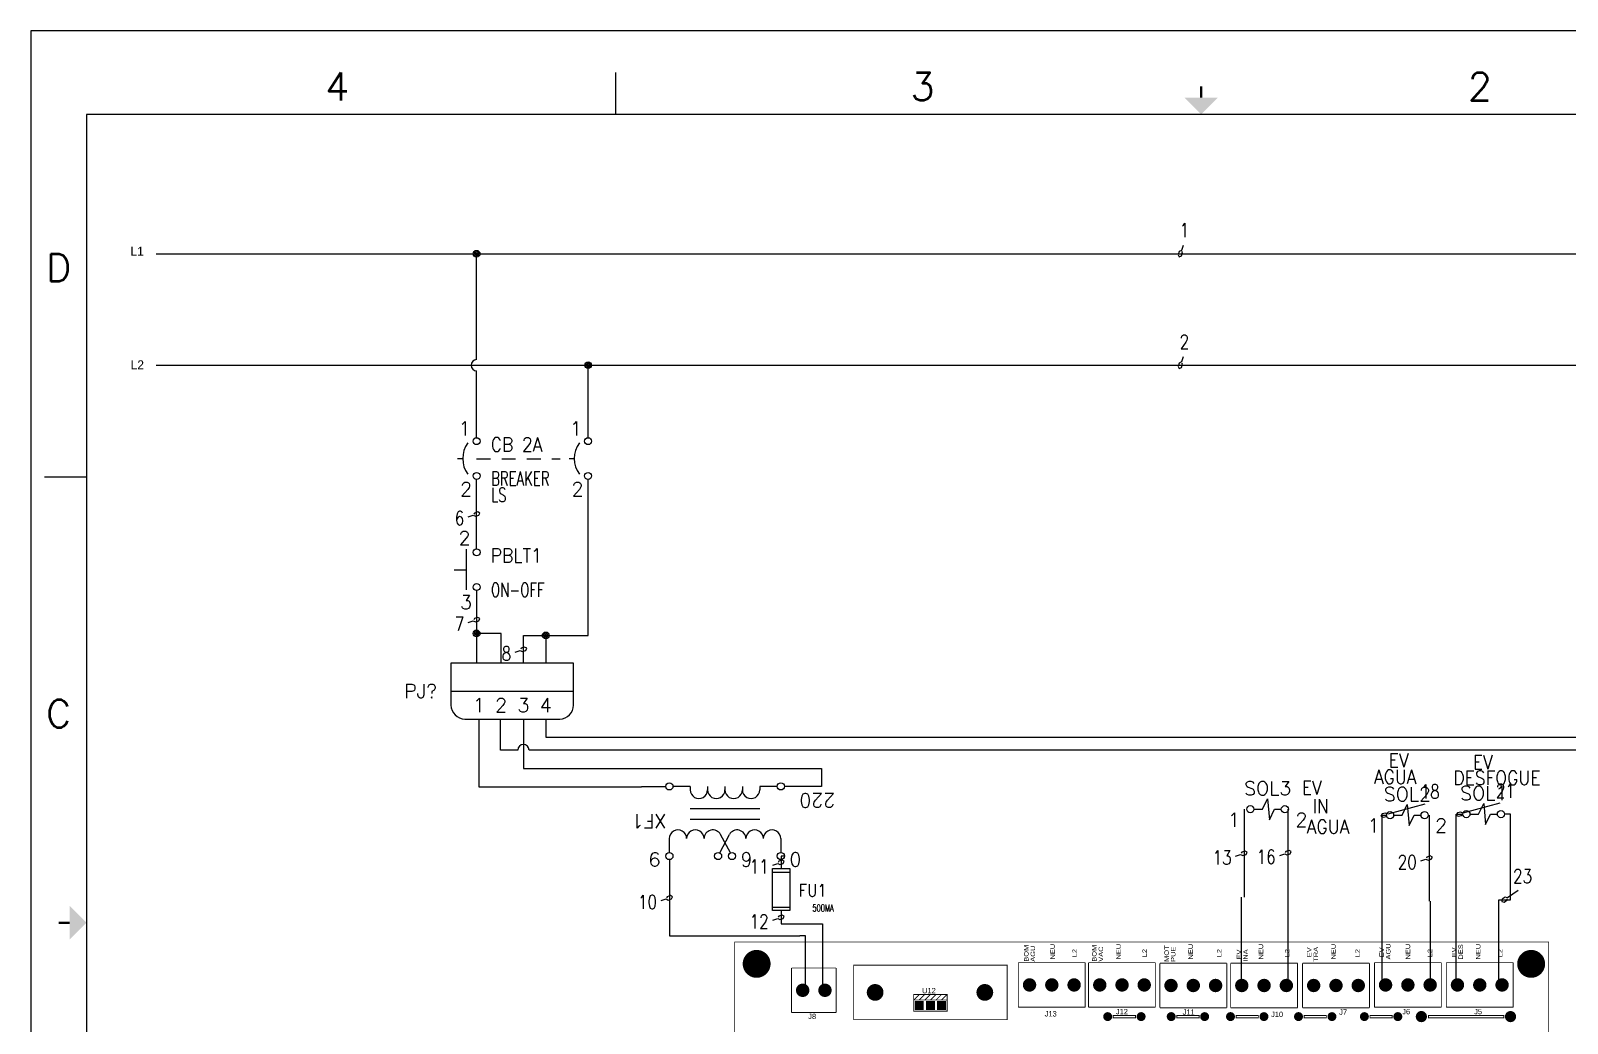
# Model space of a CAD drawing. Header units: inches. Extents: x 0 to 21, y 0 to 16.
# Drawn here: x 0 to 13.78, y 7.1 to 16 of the extents above; entities that cross this region are included whole.
import ezdxf
from ezdxf.enums import TextEntityAlignment as Align

# ---------------------------------------------------------------- set-up
doc = ezdxf.new("R2010")
doc.units = ezdxf.units.IN
doc.header["$MEASUREMENT"] = 0
doc.linetypes.add('HIDDEN2', pattern=[0.1875, 0.125, -0.0625])
for name, color, linetype in [('12632256', 7, 'Continuous'), ('BLK_12AWG', 7, 'Continuous'), ('BLK_18AWG', 7, 'Continuous'), ('DESC', 1, 'Continuous'), ('LINK', 9, 'HIDDEN2'), ('MISC', 250, 'Continuous'), ('SYMS', 7, 'Continuous'), ('TAGS', 250, 'Continuous'), ('TERMS', 250, 'Continuous'), ('Title Block', 7, 'Continuous'), ('Viewport', 7, 'Continuous'), ('WIRENO', 250, 'Continuous')]:
    doc.layers.add(name, color=color, linetype=linetype)
doc.styles.add('Roman', font='romans')
doc.styles.add('WD', font='romans.shx')

# ---------------------------------------------------------------- blocks, each defined once
blk = doc.blocks.new('ANSI_border_C')
at = {"layer": 'Title Block'}
for p, q in [((0, 16), (0, 0)), ((21, 16), (0, 16)), ((5.25, 15.25), (5.25, 15.625)), ((0.5, 15.25), (0.5, 0.75)), ((20.5, 15.25), (0.5, 15.25)), ((0.125, 12), (0.5, 12))]:
    blk.add_line(p, q, dxfattribs=at)
at = {"layer": 'Title Block', "const_width": 0.02}
for points in [[(10.5, 15.5), (10.5, 15.4)], [(0.25, 8), (0.35, 8)]]:
    blk.add_lwpolyline(points, dxfattribs=at)
at = {"layer": 'Title Block'}
for points in [[(10.35, 15.4), (10.65, 15.4), (10.5, 15.25)], [(0.35, 7.85), (0.35, 8.15), (0.5, 8)]]:
    blk.add_solid(points, dxfattribs=at)
at = {"layer": 'Title Block', "style": 'Roman'}
for s, p in [('4', (2.75, 15.5)), ('3', (8, 15.5)), ('2', (13, 15.5)), ('D', (0.25, 13.875)), ('C', (0.25, 9.875))]:
    blk.add_text(s, height=0.25, dxfattribs=at).set_placement(p, align=Align.MIDDLE_CENTER)
blk = doc.blocks.new('EPAD')
at = {"const_width": 0.5}
blk.add_lwpolyline([(-0.25, 0, 1), (0.25, 0, 1)], format="xyb", close=True, dxfattribs=at)
blk = doc.blocks.new('RPAD')
blk.add_trace([(-0.5, -0.5), (-0.5, 0.5), (0.5, -0.5), (0.5, 0.5)])
blk = doc.blocks.new('TarjetaAutoclave')
at = {"const_width": 0.008}
for points in [[(3.004, 5.004), (10.306, 5.004), (10.306, 9.943), (3.004, 9.943), (3.004, 5.004)], [(3.514, 9.31), (3.514, 9.71)], [(3.914, 9.71), (3.514, 9.71)], [(3.914, 9.31), (3.914, 9.71)], [(4.071, 9.247), (5.449, 9.247), (5.449, 9.735), (4.071, 9.735), (4.071, 9.247)], [(5.549, 9.758), (5.549, 9.358)], [(6.149, 9.758), (5.549, 9.758)], [(6.149, 9.758), (6.149, 9.358)], [(6.179, 9.758), (6.179, 9.358)], [(6.778, 9.758), (6.179, 9.758)], [(6.778, 9.758), (6.778, 9.358)], [(6.818, 9.753), (6.818, 9.353)], [(7.418, 9.753), (6.818, 9.753)], [(7.418, 9.753), (7.418, 9.353)], [(7.453, 9.753), (7.453, 9.353)], [(8.053, 9.753), (7.453, 9.753)], [(8.053, 9.753), (8.053, 9.353)], [(8.098, 9.753), (8.098, 9.353)], [(8.698, 9.753), (8.098, 9.753)], [(8.698, 9.753), (8.698, 9.353)], [(8.743, 9.758), (8.743, 9.358)], [(9.343, 9.758), (8.743, 9.758)], [(9.343, 9.758), (9.343, 9.358)], [(9.388, 9.758), (9.388, 9.358)], [(9.988, 9.758), (9.388, 9.758)], [(9.988, 9.758), (9.988, 9.358)], [(4.61, 9.423), (4.61, 9.473), (4.91, 9.473), (4.91, 9.423)], [(4.61, 9.423), (4.66, 9.473)], [(4.61, 9.323), (4.91, 9.323), (4.91, 9.423), (4.61, 9.423), (4.61, 9.323)], [(4.66, 9.423), (4.71, 9.473)], [(4.71, 9.423), (4.76, 9.473)], [(4.76, 9.423), (4.81, 9.473)], [(4.81, 9.423), (4.86, 9.473)], [(4.86, 9.423), (4.91, 9.473)], [(3.914, 9.31), (3.514, 9.31)], [(5.549, 9.358), (6.149, 9.358)], [(6.179, 9.358), (6.778, 9.358)], [(6.4, 9.264), (6.6, 9.264), (6.6, 9.284), (6.4, 9.284), (6.4, 9.264)], [(6.818, 9.353), (7.418, 9.353)], [(6.97, 9.264), (7.17, 9.264), (7.17, 9.284), (6.97, 9.284), (6.97, 9.264)], [(7.453, 9.353), (8.053, 9.353)], [(7.502, 9.264), (7.702, 9.264), (7.702, 9.284), (7.502, 9.284), (7.502, 9.264)], [(8.098, 9.353), (8.698, 9.353)], [(8.112, 9.264), (8.312, 9.264), (8.312, 9.284), (8.112, 9.284), (8.112, 9.264)], [(8.703, 9.264), (8.903, 9.264), (8.903, 9.284), (8.703, 9.284), (8.703, 9.264)], [(8.743, 9.358), (9.343, 9.358)], [(9.229, 9.264), (9.903, 9.264), (9.903, 9.284), (9.229, 9.284), (9.229, 9.264)], [(9.388, 9.358), (9.988, 9.358)]]:
    blk.add_lwpolyline(points, dxfattribs=at)
for centre, radius in [((3.201, 9.747), 0.03), ((10.149, 9.747), 0.03), ((3.614, 9.51), 0.03), ((3.814, 9.51), 0.03), ((4.264, 9.491), 0.03), ((5.248, 9.491), 0.03), ((5.649, 9.558), 0.03), ((5.849, 9.558), 0.03), ((6.049, 9.558), 0.03), ((6.279, 9.558), 0.03), ((6.479, 9.558), 0.03), ((6.678, 9.558), 0.03), ((6.918, 9.553), 0.03), ((7.118, 9.553), 0.03), ((7.318, 9.553), 0.03), ((7.553, 9.553), 0.03), ((7.753, 9.553), 0.03), ((7.953, 9.553), 0.03), ((8.198, 9.553), 0.03), ((8.398, 9.553), 0.03), ((8.598, 9.553), 0.03), ((8.843, 9.558), 0.03), ((9.043, 9.558), 0.03), ((9.243, 9.558), 0.03), ((9.488, 9.558), 0.03), ((9.688, 9.558), 0.03), ((9.888, 9.558), 0.03), ((4.66, 9.373), 0.025), ((4.76, 9.373), 0.025), ((4.86, 9.373), 0.025), ((6.35, 9.274), 0.025), ((6.65, 9.274), 0.025), ((6.92, 9.274), 0.025), ((7.22, 9.274), 0.025), ((7.452, 9.274), 0.025), ((7.752, 9.274), 0.025), ((8.062, 9.274), 0.025), ((8.362, 9.274), 0.025), ((8.653, 9.274), 0.025), ((8.953, 9.274), 0.025), ((9.164, 9.274), 0.025), ((9.964, 9.274), 0.025)]:
    blk.add_circle(centre, radius)
for name, p, xscale, yscale in [('EPAD', (3.201, 9.747), 0.25, 0.25), ('EPAD', (10.149, 9.747), 0.25, 0.25), ('EPAD', (3.614, 9.51), 0.12, 0.12), ('EPAD', (3.814, 9.51), 0.12, 0.12), ('EPAD', (4.264, 9.491), 0.15, 0.15), ('EPAD', (5.248, 9.491), 0.15, 0.15), ('EPAD', (5.649, 9.558), 0.12, 0.12), ('EPAD', (5.849, 9.558), 0.12, 0.12), ('EPAD', (6.049, 9.558), 0.12, 0.12), ('EPAD', (6.279, 9.558), 0.12, 0.12), ('EPAD', (6.479, 9.558), 0.12, 0.12), ('EPAD', (6.678, 9.558), 0.12, 0.12), ('EPAD', (6.918, 9.553), 0.12, 0.12), ('EPAD', (7.118, 9.553), 0.12, 0.12), ('EPAD', (7.318, 9.553), 0.12, 0.12), ('EPAD', (7.553, 9.553), 0.12, 0.12), ('EPAD', (7.753, 9.553), 0.12, 0.12), ('EPAD', (7.953, 9.553), 0.12, 0.12), ('EPAD', (8.198, 9.553), 0.12, 0.12), ('EPAD', (8.398, 9.553), 0.12, 0.12), ('EPAD', (8.598, 9.553), 0.12, 0.12), ('EPAD', (8.843, 9.558), 0.12, 0.12), ('EPAD', (9.043, 9.558), 0.12, 0.12), ('EPAD', (9.243, 9.558), 0.12, 0.12), ('EPAD', (9.488, 9.558), 0.12, 0.12), ('EPAD', (9.688, 9.558), 0.12, 0.12), ('EPAD', (9.888, 9.558), 0.12, 0.12), ('RPAD', (4.66, 9.373), 0.08, 0.08), ('RPAD', (4.76, 9.373), 0.08, 0.08), ('RPAD', (4.86, 9.373), 0.08, 0.08), ('EPAD', (6.35, 9.274), 0.08, 0.08), ('EPAD', (6.65, 9.274), 0.08, 0.08), ('EPAD', (6.92, 9.274), 0.08, 0.08), ('EPAD', (7.22, 9.274), 0.08, 0.08), ('EPAD', (7.452, 9.274), 0.08, 0.08), ('EPAD', (7.752, 9.274), 0.08, 0.08), ('EPAD', (8.062, 9.274), 0.08, 0.08), ('EPAD', (8.362, 9.274), 0.08, 0.08), ('EPAD', (8.653, 9.274), 0.08, 0.08), ('EPAD', (8.953, 9.274), 0.08, 0.08), ('EPAD', (9.164, 9.274), 0.1, 0.1), ('EPAD', (9.964, 9.274), 0.1, 0.1)]:
    blk.add_blockref(name, p, dxfattribs=dict(xscale=xscale, yscale=yscale))
at = {"layer": '12632256', "width": 1.25}
for s, p in [('AGU', (8.887, 9.786)), ('BOM', (5.64, 9.766)), ('AGU', (5.699, 9.766)), ('NEU', (5.876, 9.786)), ('L2', (6.073, 9.806)), ('BOM', (6.25, 9.766)), ('VAC', (6.309, 9.766)), ('NEU', (6.467, 9.786)), ('L2', (6.702, 9.806)), ('MOT', (6.899, 9.765)), ('PUE', (6.958, 9.765)), ('NEU', (7.115, 9.786)), ('L2', (7.371, 9.806)), ('EV', (7.548, 9.786)), ('INA', (7.607, 9.766)), ('NEU', (7.745, 9.786)), ('L2', (7.981, 9.806)), ('EV', (8.178, 9.806)), ('TRA', (8.237, 9.766)), ('NEU', (8.395, 9.786)), ('L2', (8.611, 9.806)), ('EV', (8.828, 9.806)), ('NEU', (9.064, 9.786)), ('L2', (9.261, 9.806)), ('EV', (9.478, 9.806)), ('DES', (9.537, 9.786)), ('NEU', (9.694, 9.786)), ('L2', (9.891, 9.806))]:
    blk.add_text(s, height=0.04, rotation=90, dxfattribs=at).set_placement(p)
at = {"layer": '12632256', "width": 1.041667}
for s, p in [('U12', (4.685, 9.483)), ('J8', (3.664, 9.252)), ('J13', (5.785, 9.275)), ('J12', (6.424, 9.295)), ('J11', (7.023, 9.29)), ('J10', (7.816, 9.27)), ('J7', (8.427, 9.29)), ('J6', (8.993, 9.295)), ('J5', (9.638, 9.295))]:
    blk.add_text(s, height=0.048, dxfattribs=at).set_placement(p)
blk = doc.blocks.new('VCB1')
at = {"linetype": 'HIDDEN2'}
blk.add_line((-0.171, 0), (-0.125, 0), dxfattribs=at)
for centre in [(0, 0.156), (0, -0.156)]:
    blk.add_circle(centre, 0.0312)
blk.add_arc((0.109, 0), 0.234, 143.1301, 216.8699)
at = {"style": 'WD'}
for tag, p, width in [('INST', (0.219, 0.388), 0.7), ('LOC', (0.219, 0.219), 0.7), ('TAG1', (0.127, 0.064), 0.9), ('XREF', (0.129, -0.09), 0.7), ('DESC1', (0.129, -0.242), 0.7), ('DESC2', (0.129, -0.389), 0.7)]:
    blk.add_attdef(tag, p, '', height=0.125, dxfattribs=dict(at, width=width))
at = {"linetype": 'Continuous', "style": 'WD'}
for tag, height, flags, p in [('TERM01', 0.125, 8, (-0.055, 0.207)), ('MFG', 0.01, 9, (-0.142, -0.088)), ('CAT', 0.01, 9, (-0.142, -0.073))]:
    blk.add_attdef(tag, text='', height=height, dxfattribs=dict(at, flags=flags)).set_placement(p, align=Align.RIGHT)
at = {"style": 'WD', "width": 0.7}
blk.add_attdef('RATING1', text='', height=0.125, dxfattribs=at).set_placement((-0.188, 0.062), align=Align.RIGHT)
at = {"color": 7, "style": 'WD', "flags": 1}
for tag, p in [('X2TERM01', (0, 0.188)), ('X8TERM02', (0, -0.188))]:
    blk.add_attdef(tag, p, '', height=0.0125, dxfattribs=at)
at = {"color": 7, "style": 'WD'}
for tag, p in [('X4LINK', (-0.25, 0)), ('X1LINK', (0, 0))]:
    blk.add_attdef(tag, p, '', height=0.01, dxfattribs=at)
at = {"linetype": 'Continuous', "style": 'WD', "flags": 9}
blk.add_attdef('ASSYCODE', text='', height=0.01, dxfattribs=at).set_placement((-0.153, -0.106), align=Align.CENTER)
at = {"style": 'WD', "flags": 9}
for tag, p in [('CONTACT', (-0.129, -0.129)), ('FAMILY', (-0.142, -0.036))]:
    blk.add_attdef(tag, text='', height=0.01, dxfattribs=at).set_placement(p, align=Align.RIGHT)
at = {"linetype": 'Continuous', "style": 'WD', "flags": 8}
blk.add_attdef('TERM02', text='', height=0.125, dxfattribs=at).set_placement((-0.041, -0.213), align=Align.TOP_RIGHT)
blk = doc.blocks.new('WDDOT')
for radius in [0.03, 0.0187, 0.00929]:
    blk.add_circle((0, 0), radius)
blk = doc.blocks.new('VPB11L')
for p, q in [((-0.094, 0.185), (-0.094, -0.18)), ((-0.202, 0), (-0.094, 0))]:
    blk.add_line(p, q)
for centre in [(0, 0.156), (0, -0.156)]:
    blk.add_circle(centre, 0.0312)
at = {"style": 'WD'}
for tag, p, width in [('INST', (0.127, 0.39), 0.7), ('LOC', (0.127, 0.221), 0.7), ('TAG1', (0.127, 0.064), 0.9), ('XREF', (0.129, -0.09), 0.7), ('DESC1', (0.129, -0.242), 0.7), ('DESC2', (0.129, -0.398), 0.7)]:
    blk.add_attdef(tag, p, '', height=0.125, dxfattribs=dict(at, width=width))
at = {"linetype": 'Continuous', "style": 'WD'}
for tag, height, flags, p in [('TERM01', 0.125, 8, (-0.055, 0.222)), ('MFG', 0.01, 9, (-0.142, -0.088)), ('CAT', 0.01, 9, (-0.142, -0.073))]:
    blk.add_attdef(tag, text='', height=height, dxfattribs=dict(at, flags=flags)).set_placement(p, align=Align.RIGHT)
at = {"color": 7, "style": 'WD', "flags": 1}
for tag, p in [('X2TERM01', (0, 0.188)), ('X8TERM02', (0, -0.188))]:
    blk.add_attdef(tag, p, '', height=0.0125, dxfattribs=at)
at = {"color": 7, "style": 'WD'}
for tag, p in [('X4LINK', (-0.266, 0)), ('X1LINK', (0, 0))]:
    blk.add_attdef(tag, p, '', height=0.01, dxfattribs=at)
at = {"style": 'WD'}
for tag, flags, p in [('CONTACT', 1, (-0.142, -0.053)), ('FAMILY', 9, (-0.142, -0.036))]:
    blk.add_attdef(tag, text='', height=0.01, dxfattribs=dict(at, flags=flags)).set_placement(p, align=Align.RIGHT)
at = {"linetype": 'Continuous', "style": 'WD', "flags": 9}
blk.add_attdef('ASSYCODE', text='', height=0.01, dxfattribs=at).set_placement((-0.156, -0.111), align=Align.CENTER)
at = {"linetype": 'Continuous', "style": 'WD', "flags": 8}
blk.add_attdef('TERM02', text='', height=0.125, dxfattribs=at).set_placement((-0.041, -0.229), align=Align.TOP_RIGHT)
blk = doc.blocks.new('VCN1_1PJ_2437')
at = {"layer": 'SYMS'}
for p, q in [((-0.25, 0.25), (-0.25, -0.125)), ((0.85, 0.25), (-0.25, 0.25)), ((0.85, -0.125), (0.85, 0.25)), ((-0.25, 0), (0.85, 0)), ((-0.125, -0.25), (0.725, -0.25))]:
    blk.add_line(p, q, dxfattribs=at)
for centre, start, end in [((-0.125, -0.125), 180, 270), ((0.725, -0.125), 270, 0)]:
    blk.add_arc(centre, 0.125, start, end, dxfattribs=at)
at = {"style": 'WD', "flags": 1}
blk.add_attdef('WD_JUMPERS', (0, 0), '', height=0.01, dxfattribs=at)
at = {"layer": 'SYMS', "linetype": 'Continuous', "style": 'WD', "flags": 8}
for tag, p in [('TERMDESC01J', (-0.05, 0.35)), ('TERMDESC02J', (0.15, 0.35)), ('TERMDESC03J', (0.35, 0.35)), ('TERMDESC04J', (0.55, 0.35))]:
    blk.add_attdef(tag, p, '', height=0.1, rotation=90, dxfattribs=at)
for tag, p in [('X2WIRE01J', (0.05, 0.35)), ('X2WIRE02J', (0.25, 0.35)), ('X2WIRE03J', (0.45, 0.35)), ('X2WIRE04J', (0.65, 0.35))]:
    blk.add_attdef(tag, text='', height=0.1, rotation=90, dxfattribs=at).set_placement(p, align=Align.TOP_LEFT)
at = {"layer": 'SYMS', "style": 'WD', "width": 0.7}
for tag, p in [('INST', (-0.381, 0.812)), ('LOC', (-0.381, 0.643)), ('DESC1', (-0.375, 0.469)), ('DESC2', (-0.375, 0.287)), ('DESC3', (-0.375, 0.113)), ('XREF', (-0.375, -0.238))]:
    blk.add_attdef(tag, text='', height=0.125, dxfattribs=at).set_placement(p, align=Align.RIGHT)
at = {"layer": 'SYMS', "style": 'WD'}
for tag, p, flags in [('ACE_FLAG', (-0.207, 0.434), 9), ('FAMILY', (-0.194, 0.407), 9), ('X2TERM01J', (0, 0.25), 1), ('X2TERM02J', (0.2, 0.25), 1), ('X2TERM03J', (0.4, 0.25), 1), ('X2TERM04J', (0.6, 0.25), 1), ('GENDER', (0.109, 0.08), 9), ('WDBLKNAM', (0.175, 0.125), 9), ('X1LINK', (0.975, 0), 1), ('X8TERM01P', (0, -0.25), 1), ('X8TERM02P', (0.2, -0.25), 1), ('X8TERM03P', (0.4, -0.25), 1), ('X8TERM04P', (0.6, -0.25), 1)]:
    blk.add_attdef(tag, p, '', height=0.01, dxfattribs=dict(at, flags=flags))
at = {"layer": 'SYMS', "linetype": 'Continuous', "style": 'WD', "flags": 9}
for tag, p in [('ASSYCODE', (-0.188, 0.312)), ('MFG', (-0.171, 0.344)), ('CAT', (-0.169, 0.363))]:
    blk.add_attdef(tag, text='', height=0.01, dxfattribs=at).set_placement(p, align=Align.CENTER)
at = {"layer": 'SYMS', "linetype": 'Continuous', "style": 'WD'}
for tag, flags, p in [('TERM01J', 9, (0, 0.125)), ('TERM02J', 9, (0.2, 0.125)), ('TERM03J', 9, (0.4, 0.125)), ('TERM04J', 9, (0.6, 0.125)), ('TERM01P', 8, (0, -0.125)), ('TERM02P', 8, (0.2, -0.125)), ('TERM03P', 8, (0.4, -0.125)), ('TERM04P', 8, (0.6, -0.125))]:
    blk.add_attdef(tag, text='', height=0.125, dxfattribs=dict(at, flags=flags)).set_placement(p, align=Align.MIDDLE_CENTER)
at = {"layer": 'SYMS', "color": 7, "style": 'WD'}
for tag, p in [('X2_TINY_DOT_DONT_REMOVE_01J', (0, 0.25)), ('X2_TINY_DOT_DONT_REMOVE_02J', (0.2, 0.25)), ('X2_TINY_DOT_DONT_REMOVE_03J', (0.4, 0.25)), ('X2_TINY_DOT_DONT_REMOVE_04J', (0.6, 0.25)), ('X8_TINY_DOT_DONT_REMOVE_01P', (0, -0.25)), ('X8_TINY_DOT_DONT_REMOVE_02P', (0.2, -0.25)), ('X8_TINY_DOT_DONT_REMOVE_03P', (0.4, -0.25)), ('X8_TINY_DOT_DONT_REMOVE_04P', (0.6, -0.25))]:
    blk.add_attdef(tag, p, '', height=0.0001, dxfattribs=at)
at = {"layer": 'SYMS', "style": 'WD'}
blk.add_attdef('TAG1', text='', height=0.125, dxfattribs=at).set_placement((-0.375, -0.062), align=Align.RIGHT)
at = {"layer": 'SYMS', "linetype": 'Continuous', "style": 'WD', "flags": 8}
for tag, p in [('TERMDESC01P', (-0.05, -0.35)), ('TERMDESC02P', (0.15, -0.35)), ('TERMDESC03P', (0.35, -0.35)), ('TERMDESC04P', (0.55, -0.35))]:
    blk.add_attdef(tag, text='', height=0.1, rotation=90, dxfattribs=at).set_placement(p, align=Align.RIGHT)
for tag, p in [('X8WIRE01P', (0.05, -0.35)), ('X8WIRE02P', (0.25, -0.35)), ('X8WIRE03P', (0.45, -0.35)), ('X8WIRE04P', (0.65, -0.35))]:
    blk.add_attdef(tag, text='', height=0.1, rotation=90, dxfattribs=at).set_placement(p, align=Align.TOP_RIGHT)
blk = doc.blocks.new('HXF1D')
for p, q in [((-0.5, -0.156), (-0.5, -0.032)), ((-0.048, -0.028), (0.04, -0.193)), ((0.047, -0.029), (-0.04, -0.193)), ((0.5, -0.156), (0.5, -0.032)), ((-0.312, -0.328), (0.312, -0.328)), ((-0.312, -0.422), (0.312, -0.422)), ((-0.469, -0.625), (-0.312, -0.625)), ((-0.312, -0.625), (-0.312, -0.594)), ((-0.156, -0.625), (-0.156, -0.594)), ((0, -0.625), (0, -0.594)), ((0.156, -0.625), (0.156, -0.594)), ((0.312, -0.625), (0.312, -0.594)), ((0.312, -0.625), (0.467, -0.625))]:
    blk.add_line(p, q)
for centre in [(-0.501, 0), (-0.063, 0), (0.062, 0), (0.499, 0), (-0.501, -0.625), (0.499, -0.625)]:
    blk.add_circle(centre, 0.0322)
for centre, start, end in [((-0.422, -0.156), 179.999, 0), ((-0.266, -0.156), 179.999, 0), ((-0.109, -0.156), 179.999, 331.9287), ((0.109, -0.156), 208.0713, 0.001), ((0.266, -0.156), 180, 0.001), ((0.422, -0.156), 180, 0.001), ((-0.234, -0.594), 0.001, 180.002), ((-0.078, -0.594), 0.001, 180.002), ((0.078, -0.594), 0.001, 180.002), ((0.234, -0.594), 0.001, 180.002)]:
    blk.add_arc(centre, 0.0781, start, end)
at = {"linetype": 'Continuous', "style": 'WD', "flags": 8}
for tag, p in [('TERM01', (-0.578, -0.031)), ('TERM02', (-0.141, -0.031))]:
    blk.add_attdef(tag, text='', height=0.125, dxfattribs=at).set_placement(p, align=Align.RIGHT)
at = {"style": 'WD'}
for tag, p, height, flags in [('X4TERM01', (-0.533, 0), 0.0125, 1), ('X2TERM01', (-0.501, 0.032), 0.0125, 1), ('X2TERM02', (-0.063, 0.032), 0.0125, 1), ('X2TERM03', (0.062, 0.032), 0.0125, 1), ('X2TERM04', (0.499, 0.032), 0.0125, 1), ('X1TERM04', (0.531, 0), 0.0125, 1), ('FAMILY', (0.46, -0.372), 0.01, 9), ('X4TERM05', (-0.533, -0.625), 0.0125, 1), ('X8TERM05', (-0.501, -0.657), 0.0125, 1), ('X8TERM06', (0, -0.632), 0.0125, 1), ('X8TERM07', (0.499, -0.657), 0.0125, 1), ('X1TERM07', (0.531, -0.625), 0.0125, 1)]:
    blk.add_attdef(tag, p, '', height=height, dxfattribs=dict(at, flags=flags))
at = {"linetype": 'Continuous', "style": 'WD', "flags": 8}
for tag, p in [('TERM03', (0.125, -0.031)), ('TERM04', (0.578, -0.031))]:
    blk.add_attdef(tag, p, '', height=0.125, dxfattribs=at)
at = {"style": 'WD', "width": 0.7}
for tag, p in [('INST', (-0.56, -0.181)), ('LOC', (-0.56, -0.351)), ('DESC1', (-0.56, -0.507)), ('DESC2', (-0.56, -0.664))]:
    blk.add_attdef(tag, text='', height=0.125, dxfattribs=at).set_placement(p, align=Align.RIGHT)
at = {"style": 'WD'}
blk.add_attdef('TAG1', (0.524, -0.375), '', height=0.125, dxfattribs=at)
at = {"linetype": 'Continuous', "style": 'WD', "flags": 9}
for tag, p in [('MFG', (0.484, -0.42)), ('CAT', (0.485, -0.4)), ('ASSYCODE', (0.483, -0.438))]:
    blk.add_attdef(tag, text='', height=0.01, dxfattribs=at).set_placement(p, align=Align.CENTER)
at = {"style": 'WD', "width": 0.7}
blk.add_attdef('RATING1', (0.556, -0.531), '', height=0.125, dxfattribs=at)
at = {"linetype": 'Continuous', "style": 'WD', "flags": 8}
for tag, p in [('TERM06', (-0.031, -0.688)), ('TERM07', (0.438, -0.688))]:
    blk.add_attdef(tag, text='', height=0.125, dxfattribs=at).set_placement(p, align=Align.TOP_RIGHT)
blk.add_attdef('TERM05', text='', height=0.125, dxfattribs=at).set_placement((-0.438, -0.688), align=Align.TOP_LEFT)
blk = doc.blocks.new('VFU1')
for p, q in [((-0.078, -0.188), (-0.078, 0.188)), ((-0.078, 0.188), (0.078, 0.188)), ((-0.078, 0.156), (0.078, 0.156)), ((0.078, 0.188), (0.078, -0.188)), ((-0.078, -0.156), (0.078, -0.156)), ((0.078, -0.188), (-0.078, -0.188))]:
    blk.add_line(p, q)
at = {"linetype": 'Continuous', "style": 'WD'}
for tag, height, flags, p in [('TERM01', 0.0625, 8, (-0.055, 0.207)), ('MFG', 0.01, 9, (-0.08, -0.088)), ('CAT', 0.01, 9, (-0.08, -0.073))]:
    blk.add_attdef(tag, text='', height=height, dxfattribs=dict(at, flags=flags)).set_placement(p, align=Align.RIGHT)
at = {"style": 'WD', "width": 0.7}
blk.add_attdef('RATING1', text='', height=0.0938, rotation=90, dxfattribs=at).set_placement((0, 0), align=Align.MIDDLE_CENTER)
at = {"color": 7, "style": 'WD', "flags": 1}
for tag, p in [('X2TERM01', (0, 0.188)), ('X8TERM02', (0, -0.188))]:
    blk.add_attdef(tag, p, '', height=0.0109, dxfattribs=at)
at = {"style": 'WD'}
for tag, p, height, width in [('INST', (0.281, 0.163), 0.0625, 0.7), ('LOC', (0.281, 0.078), 0.0625, 0.7), ('TAG1', (0.158, -0.061), 0.109, 0.9), ('DESC1', (0.281, -0.196), 0.0625, 0.7), ('DESC2', (0.281, -0.29), 0.0625, 0.7), ('DESC3', (0.281, -0.375), 0.0625, 0.7)]:
    blk.add_attdef(tag, p, '', height=height, dxfattribs=dict(at, width=width))
at = {"color": 7, "style": 'WD'}
for tag, p in [('X4LINK', (-0.125, 0)), ('X1LINK', (0.141, 0))]:
    blk.add_attdef(tag, p, '', height=0.01, dxfattribs=at)
at = {"linetype": 'Continuous', "style": 'WD', "flags": 9}
blk.add_attdef('ASSYCODE', text='', height=0.01, dxfattribs=at).set_placement((-0.098, -0.108), align=Align.CENTER)
at = {"style": 'WD', "flags": 9}
blk.add_attdef('FAMILY', text='', height=0.01, dxfattribs=at).set_placement((-0.08, -0.036), align=Align.RIGHT)
at = {"linetype": 'Continuous', "style": 'WD', "flags": 8}
blk.add_attdef('TERM02', text='', height=0.0625, dxfattribs=at).set_placement((-0.041, -0.213), align=Align.TOP_RIGHT)
blk = doc.blocks.new('HSV1')
for p, q in [((-0.123, 0), (-0.047, 0)), ((-0.047, 0), (0, 0.094)), ((0, 0.094), (0.016, -0.094)), ((0.016, -0.094), (0.062, 0)), ((0.062, 0), (0.123, 0))]:
    blk.add_line(p, q)
for centre in [(-0.155, 0), (0.155, 0)]:
    blk.add_circle(centre, 0.0322)
at = {"style": 'WD', "width": 0.7}
for tag, p in [('INST', (0, 0.451)), ('LOC', (0, 0.281))]:
    blk.add_attdef(tag, text='', height=0.125, dxfattribs=at).set_placement(p, align=Align.CENTER)
at = {"style": 'WD'}
blk.add_attdef('TAG1', text='', height=0.125, dxfattribs=at).set_placement((0, 0.125), align=Align.CENTER)
for tag, p, height, flags in [('X4TERM01', (-0.188, 0), 0.0125, 1), ('FAMILY', (0.129, 0.108), 0.01, 9), ('X1TERM02', (0.188, 0), 0.0125, 1)]:
    blk.add_attdef(tag, p, '', height=height, dxfattribs=dict(at, flags=flags))
at = {"linetype": 'Continuous', "style": 'WD', "flags": 9}
for tag, p in [('ASSYCODE', (0.156, 0.047)), ('MFG', (0.156, 0.067)), ('CAT', (0.156, 0.087))]:
    blk.add_attdef(tag, text='', height=0.01, dxfattribs=at).set_placement(p, align=Align.CENTER)
at = {"style": 'WD'}
for tag, p, width in [('DESC1', (1.125, 0), 0.9), ('DESC2', (1.125, -0.156), 0.9), ('DESC3', (1.125, -0.312), 0.9), ('XREF', (1.133, -0.473), 0.8), ('WDTAGALT', (1.133, -0.629), 0.8)]:
    blk.add_attdef(tag, p, '', height=0.125, dxfattribs=dict(at, width=width))
at = {"linetype": 'Continuous', "style": 'WD', "flags": 8}
blk.add_attdef('TERM01', text='', height=0.125, dxfattribs=at).set_placement((-0.25, -0.031), align=Align.TOP_RIGHT)
blk.add_attdef('TERM02', text='', height=0.125, dxfattribs=at).set_placement((0.25, -0.031), align=Align.TOP_LEFT)
at = {"style": 'WD'}
blk.add_attdef('RATING1', (0.078, -0.313), '', height=0.125, dxfattribs=at)
blk = doc.blocks.new('WD_WNH')
at = {"linetype": 'Continuous', "style": 'WD', "width": 0.8}
blk.add_attdef('WIRENO', text='', height=0.125, dxfattribs=at).set_placement((0, 0.062), align=Align.CENTER)
at = {"style": 'WD', "flags": 1}
for tag, p in [('W01USER', (0, 0.078)), ('W02USER', (0, 0.07)), ('W03USER', (0, 0.062)), ('W04USER', (0, 0.055)), ('W05USER', (0, 0.047)), ('W06USER', (0, 0.039)), ('W07USER', (0, 0.031)), ('W08USER', (0, 0.023)), ('W09USER', (0, 0.016)), ('W10USER', (0, 0.008))]:
    blk.add_attdef(tag, text='', height=0.005, dxfattribs=at).set_placement(p, align=Align.CENTER)
blk = doc.blocks.new('WD_WNV')
at = {"linetype": 'Continuous', "style": 'WD', "width": 0.8}
blk.add_attdef('WIRENO', text='', height=0.125, dxfattribs=at).set_placement((-0.05, 0), align=Align.MIDDLE_RIGHT)
at = {"style": 'WD', "flags": 1}
for tag, p in [('W01USER', (-0.062, 0.094)), ('W02USER', (-0.062, 0.086)), ('W03USER', (-0.062, 0.078)), ('W04USER', (-0.062, 0.07)), ('W05USER', (-0.062, 0.062)), ('W06USER', (-0.062, 0.055)), ('W07USER', (-0.062, 0.047)), ('W08USER', (-0.062, 0.039)), ('W09USER', (-0.062, 0.031)), ('W10USER', (-0.062, 0.023))]:
    blk.add_attdef(tag, text='', height=0.005, dxfattribs=at).set_placement(p, align=Align.CENTER)

msp = doc.modelspace()

# ---------------------------------------------------------------- linework, layer by layer
at = {"layer": 'BLK_12AWG'}
for p, q in [((1.125, 14), (19.5, 14)), ((4, 13.05), (4, 14)), ((1.125, 13), (19.5, 13)), ((5, 12.351), (5, 13)), ((4, 12.351), (4, 12.95))]:
    msp.add_line(p, q, dxfattribs=at)
msp.add_arc((4, 13), 0.05, 90, 270, dxfattribs=at)
at = {"layer": 'BLK_18AWG'}
for p, q in [((4, 11.354), (4, 11.976)), ((5, 10.577), (5, 11.976)), ((4, 10.979), (4, 10.327)), ((4.22, 10.595), (4, 10.595)), ((4.22, 10.327), (4.22, 10.595)), ((4.42, 10.327), (4.42, 10.577)), ((4.42, 10.577), (4.62, 10.577)), ((4.62, 10.577), (4.62, 10.327)), ((4.62, 10.577), (5, 10.577)), ((4.02, 9.827), (4.02, 9.219)), ((4.214, 9.549), (4.214, 9.827)), ((4.42, 9.827), (4.42, 9.383)), ((4.62, 9.827), (4.62, 9.665)), ((4.62, 9.665), (14.806, 9.665)), ((4.37, 9.549), (4.214, 9.549)), ((13.947, 9.549), (4.47, 9.549)), ((4.42, 9.383), (7.093, 9.383)), ((7.093, 9.383), (7.093, 9.223)), ((4.02, 9.219), (5.48, 9.219)), ((5.48, 9.219), (5.48, 9.223)), ((5.48, 9.223), (5.696, 9.223)), ((7.093, 9.223), (6.761, 9.223)), ((10.884, 9.018), (10.884, 8.229)), ((11.279, 8.24), (11.279, 9.018)), ((12.124, 7.442), (12.124, 8.965)), ((12.124, 8.965), (12.161, 8.965)), ((12.545, 8.965), (12.545, 8.194)), ((12.787, 7.469), (12.787, 8.974)), ((12.787, 8.974), (12.846, 8.974)), ((13.274, 8.974), (13.221, 8.974)), ((13.274, 8.206), (13.274, 8.974)), ((5.729, 8.565), (5.729, 7.881)), ((6.761, 8.598), (6.731, 8.598)), ((6.731, 8.598), (6.731, 8.484)), ((10.859, 8.229), (10.859, 7.441)), ((11.279, 7.463), (11.279, 8.24)), ((12.553, 8.194), (12.553, 7.423)), ((13.169, 7.439), (13.169, 8.206)), ((13.169, 8.206), (13.274, 8.206)), ((6.731, 8.109), (6.731, 7.989)), ((5.729, 7.881), (6.899, 7.881)), ((6.731, 7.989), (7.104, 7.989)), ((6.949, 7.881), (6.899, 7.881)), ((6.949, 7.411), (6.949, 7.881)), ((7.104, 7.989), (7.104, 7.402))]:
    msp.add_line(p, q, dxfattribs=at)
msp.add_arc((4.42, 9.549), 0.05, 0, 180, dxfattribs=at)
at = {"layer": 'LINK'}
msp.add_lwpolyline([(4, 12.16), (4.75, 12.16)], dxfattribs=at)
at = {"layer": 'WIRENO'}
for points in [[(10.338, 14.075), (10.322, 14.03), (10.303, 14.02), (10.293, 13.99), (10.303, 13.971), (10.322, 13.981), (10.332, 14.01), (10.327, 14.02)], [(10.338, 13.075), (10.322, 13.03), (10.303, 13.02), (10.293, 12.99), (10.303, 12.971), (10.322, 12.981), (10.332, 13.01), (10.327, 13.02)], [(3.925, 11.64), (3.97, 11.655), (3.99, 11.645), (4.019, 11.655), (4.029, 11.674), (4.01, 11.684), (3.98, 11.674), (3.975, 11.665)], [(3.925, 10.693), (3.97, 10.708), (3.99, 10.698), (4.019, 10.708), (4.029, 10.728), (4.01, 10.738), (3.98, 10.728), (3.975, 10.718)], [(4.345, 10.427), (4.391, 10.442), (4.41, 10.433), (4.44, 10.442), (4.45, 10.462), (4.43, 10.472), (4.4, 10.462), (4.396, 10.452)], [(12.506, 9.063), (12.173, 8.973), (12.153, 8.984), (12.123, 8.976), (12.112, 8.957), (12.131, 8.946), (12.161, 8.954), (12.167, 8.963)], [(13.18, 9.071), (12.847, 8.982), (12.828, 8.993), (12.798, 8.985), (12.787, 8.966), (12.806, 8.955), (12.836, 8.963), (12.841, 8.972)], [(6.656, 8.516), (6.701, 8.531), (6.721, 8.521), (6.75, 8.531), (6.76, 8.551), (6.74, 8.56), (6.711, 8.551), (6.706, 8.541)], [(10.809, 8.598), (10.854, 8.613), (10.874, 8.604), (10.903, 8.613), (10.913, 8.633), (10.893, 8.643), (10.864, 8.633), (10.859, 8.623)], [(11.204, 8.604), (11.249, 8.619), (11.269, 8.609), (11.298, 8.619), (11.308, 8.639), (11.288, 8.648), (11.259, 8.639), (11.254, 8.629)], [(12.47, 8.555), (12.515, 8.57), (12.535, 8.56), (12.564, 8.57), (12.574, 8.589), (12.554, 8.599), (12.525, 8.589), (12.52, 8.579)], [(13.342, 8.289), (13.247, 8.224), (13.226, 8.228), (13.2, 8.21), (13.196, 8.189), (13.217, 8.185), (13.243, 8.202), (13.245, 8.213)], [(5.654, 8.198), (5.699, 8.213), (5.719, 8.203), (5.748, 8.213), (5.758, 8.233), (5.738, 8.243), (5.709, 8.233), (5.704, 8.223)], [(6.656, 8.024), (6.701, 8.039), (6.721, 8.029), (6.75, 8.039), (6.76, 8.059), (6.74, 8.068), (6.711, 8.059), (6.706, 8.049)]]:
    msp.add_lwpolyline(points, dxfattribs=at)

# ---------------------------------------------------------------- block references
ref = msp.add_blockref('VCN1_1PJ_2437', (4.02, 10.077))
ref.add_attrib('TAG1', 'PJ?', dxfattribs={"layer": 'TAGS', "height": 0.125, "style": 'WD'}).set_placement((3.645, 10.015), align=Align.RIGHT)
ref.add_attrib('X8_TINY_DOT_DONT_REMOVE_01P', '.', (4.02, 9.827), dxfattribs={"layer": 'MISC', "color": 7, "height": 0.0001, "style": 'WD'})
ref.add_attrib('X2_TINY_DOT_DONT_REMOVE_01J', '.', (4.02, 10.327), dxfattribs={"layer": 'MISC', "color": 7, "height": 0.0001, "style": 'WD'})
ref.add_attrib('TERM01P', '1', dxfattribs={"layer": 'TERMS', "linetype": 'Continuous', "height": 0.125, "style": 'WD', "flags": 8}).set_placement((4.02, 9.952), align=Align.MIDDLE_CENTER)
ref.add_attrib('X8_TINY_DOT_DONT_REMOVE_02P', '.', (4.22, 9.827), dxfattribs={"layer": 'MISC', "color": 7, "height": 0.0001, "style": 'WD'})
ref.add_attrib('X2_TINY_DOT_DONT_REMOVE_02J', '.', (4.22, 10.327), dxfattribs={"layer": 'MISC', "color": 7, "height": 0.0001, "style": 'WD'})
ref.add_attrib('TERM02P', '2', dxfattribs={"layer": 'TERMS', "linetype": 'Continuous', "height": 0.125, "style": 'WD', "flags": 8}).set_placement((4.22, 9.952), align=Align.MIDDLE_CENTER)
ref.add_attrib('X8_TINY_DOT_DONT_REMOVE_03P', '.', (4.42, 9.827), dxfattribs={"layer": 'MISC', "color": 7, "height": 0.0001, "style": 'WD'})
ref.add_attrib('X2_TINY_DOT_DONT_REMOVE_03J', '.', (4.42, 10.327), dxfattribs={"layer": 'MISC', "color": 7, "height": 0.0001, "style": 'WD'})
ref.add_attrib('TERM03P', '3', dxfattribs={"layer": 'TERMS', "linetype": 'Continuous', "height": 0.125, "style": 'WD', "flags": 8}).set_placement((4.42, 9.952), align=Align.MIDDLE_CENTER)
ref.add_attrib('X8_TINY_DOT_DONT_REMOVE_04P', '.', (4.62, 9.827), dxfattribs={"layer": 'MISC', "color": 7, "height": 0.0001, "style": 'WD'})
ref.add_attrib('X2_TINY_DOT_DONT_REMOVE_04J', '.', (4.62, 10.327), dxfattribs={"layer": 'MISC', "color": 7, "height": 0.0001, "style": 'WD'})
ref.add_attrib('TERM04P', '4', dxfattribs={"layer": 'TERMS', "linetype": 'Continuous', "height": 0.125, "style": 'WD', "flags": 8}).set_placement((4.62, 9.952), align=Align.MIDDLE_CENTER)
msp.add_blockref('TarjetaAutoclave', (3.311, -2.116))
at = {"layer": 'SYMS'}
for p in [(4, 14), (5, 13), (4, 10.595), (4.62, 10.577)]:
    msp.add_blockref('WDDOT', p, dxfattribs=at)
ref = msp.add_blockref('VCB1', (4, 12.163), dxfattribs=at)
ref.add_attrib('DESC2', 'LS', (4.129, 11.774), dxfattribs={"layer": 'DESC', "height": 0.125, "style": 'WD', "width": 0.7})
ref.add_attrib('DESC1', 'BREAKER', (4.129, 11.921), dxfattribs={"layer": 'DESC', "height": 0.125, "style": 'WD', "width": 0.7})
ref.add_attrib('TAG1', 'CB 2A', (4.127, 12.227), dxfattribs={"layer": 'TAGS', "height": 0.125, "style": 'WD', "width": 0.9})
ref.add_attrib('TERM02', '2', dxfattribs={"layer": 'TERMS', "linetype": 'Continuous', "height": 0.125, "style": 'WD', "flags": 8}).set_placement((3.959, 11.95), align=Align.TOP_RIGHT)
ref.add_attrib('TERM01', '1', dxfattribs={"layer": 'TERMS', "linetype": 'Continuous', "height": 0.125, "style": 'WD', "flags": 8}).set_placement((3.945, 12.37), align=Align.RIGHT)
ref = msp.add_blockref('VCB1', (5, 12.163), dxfattribs=at)
ref.add_attrib('TERM02', '2', dxfattribs={"layer": 'TERMS', "linetype": 'Continuous', "height": 0.125, "style": 'WD', "flags": 8}).set_placement((4.959, 11.95), align=Align.TOP_RIGHT)
ref.add_attrib('TERM01', '1', dxfattribs={"layer": 'TERMS', "linetype": 'Continuous', "height": 0.125, "style": 'WD', "flags": 8}).set_placement((4.945, 12.37), align=Align.RIGHT)
ref = msp.add_blockref('VPB11L', (4, 11.166), dxfattribs=at)
ref.add_attrib('TERM02', '3', dxfattribs={"layer": 'TERMS', "linetype": 'Continuous', "height": 0.125, "style": 'WD', "flags": 8}).set_placement((3.959, 10.937), align=Align.TOP_RIGHT)
ref.add_attrib('TERM01', '2', dxfattribs={"layer": 'TERMS', "linetype": 'Continuous', "height": 0.125, "style": 'WD', "flags": 8}).set_placement((3.945, 11.388), align=Align.RIGHT)
ref.add_attrib('DESC1', 'ON-OFF', (4.129, 10.924), dxfattribs={"layer": 'DESC', "height": 0.125, "style": 'WD', "width": 0.7})
ref.add_attrib('TAG1', 'PBLT1', (4.127, 11.23), dxfattribs={"layer": 'TAGS', "height": 0.125, "style": 'WD', "width": 0.9})
ref = msp.add_blockref('HSV1', (12.349, 8.965), dxfattribs=at)
ref.add_attrib('TERM02', '2', dxfattribs={"layer": 'TERMS', "linetype": 'Continuous', "height": 0.125, "style": 'WD', "flags": 8}).set_placement((12.599, 8.934), align=Align.TOP_LEFT)
ref.add_attrib('TERM01', '1', dxfattribs={"layer": 'TERMS', "linetype": 'Continuous', "height": 0.125, "style": 'WD', "flags": 8}).set_placement((12.099, 8.934), align=Align.TOP_RIGHT)
ref.add_attrib('TAG1', 'SOL2', dxfattribs={"layer": 'TAGS', "height": 0.125, "style": 'WD'}).set_placement((12.349, 9.09), align=Align.CENTER)
ref.add_attrib('DESC2', 'AGUA', (12.05, 9.245), dxfattribs={"layer": 'DESC', "height": 0.125, "style": 'WD', "width": 0.9})
ref.add_attrib('DESC1', 'EV', (12.182, 9.394), dxfattribs={"layer": 'DESC', "height": 0.125, "style": 'WD', "width": 0.9})
ref = msp.add_blockref('HSV1', (13.034, 8.974), dxfattribs=at)
ref.add_attrib('TAG1', 'SOL1', dxfattribs={"layer": 'TAGS', "height": 0.125, "style": 'WD'}).set_placement((13.034, 9.099), align=Align.CENTER)
ref.add_attrib('DESC2', 'DESFOGUE', (12.762, 9.236), dxfattribs={"layer": 'DESC', "height": 0.125, "style": 'WD', "width": 0.9})
ref.add_attrib('DESC1', 'EV', (12.937, 9.377), dxfattribs={"layer": 'DESC', "height": 0.125, "style": 'WD', "width": 0.9})
ref = msp.add_blockref('HXF1D', (6.228, 8.598), dxfattribs=dict(at, rotation=180))
ref.add_attrib('TERM02', '6', dxfattribs={"layer": 'TERMS', "linetype": 'Continuous', "height": 0.125, "rotation": 180, "style": 'WD', "flags": 8}).set_placement((6.368, 8.629), align=Align.RIGHT)
ref.add_attrib('TERM01', '0', dxfattribs={"layer": 'TERMS', "linetype": 'Continuous', "height": 0.125, "rotation": 180, "style": 'WD', "flags": 8}).set_placement((6.806, 8.629), align=Align.RIGHT)
ref.add_attrib('TERM04', '9', (5.65, 8.629), dxfattribs={"layer": 'TERMS', "linetype": 'Continuous', "height": 0.125, "rotation": 180, "style": 'WD', "flags": 8})
ref.add_attrib('TERM05', '220', dxfattribs={"layer": 'TERMS', "linetype": 'Continuous', "height": 0.125, "rotation": 180, "style": 'WD', "flags": 8}).set_placement((7.217, 9.033), align=Align.TOP_LEFT)
ref.add_attrib('TAG1', 'XF1', (5.703, 8.973), dxfattribs={"layer": 'TAGS', "height": 0.125, "rotation": 180, "style": 'WD'})
ref = msp.add_blockref('HSV1', (11.096, 9.018), dxfattribs=at)
ref.add_attrib('DESC3', 'AGUA', (11.447, 8.799), dxfattribs={"layer": 'DESC', "height": 0.125, "style": 'WD', "width": 0.9})
ref.add_attrib('TERM02', '2', dxfattribs={"layer": 'TERMS', "linetype": 'Continuous', "height": 0.125, "style": 'WD', "flags": 8}).set_placement((11.346, 8.986), align=Align.TOP_LEFT)
ref.add_attrib('TERM01', '1', dxfattribs={"layer": 'TERMS', "linetype": 'Continuous', "height": 0.125, "style": 'WD', "flags": 8}).set_placement((10.846, 8.986), align=Align.TOP_RIGHT)
ref.add_attrib('TAG1', 'SOL3', dxfattribs={"layer": 'TAGS', "height": 0.125, "style": 'WD'}).set_placement((11.096, 9.143), align=Align.CENTER)
ref.add_attrib('DESC2', 'IN', (11.499, 8.982), dxfattribs={"layer": 'DESC', "height": 0.125, "style": 'WD', "width": 0.9})
ref.add_attrib('DESC1', 'EV', (11.403, 9.149), dxfattribs={"layer": 'DESC', "height": 0.125, "style": 'WD', "width": 0.9})
ref = msp.add_blockref('VFU1', (6.731, 8.297), dxfattribs=at)
ref.add_attrib('DESC1', '500MA', (7.012, 8.1), dxfattribs={"layer": 'DESC', "height": 0.0625, "style": 'WD', "width": 0.7})
ref.add_attrib('TAG1', 'FU1', (6.889, 8.236), dxfattribs={"layer": 'TAGS', "height": 0.1094, "style": 'WD', "width": 0.9})
at = {"layer": 'Viewport'}
msp.add_blockref('ANSI_border_C', (0, 0), dxfattribs=at)
at = {"layer": 'WIRENO'}
ref = msp.add_blockref('WD_WNH', (10.312, 14), dxfattribs=at)
ref.add_attrib('WIRENO', '1', dxfattribs={"linetype": 'Continuous', "height": 0.125, "style": 'WD', "width": 0.8}).set_placement((10.349, 14.111), align=Align.BOTTOM_CENTER)
ref = msp.add_blockref('WD_WNH', (10.312, 13), dxfattribs=at)
ref.add_attrib('WIRENO', '2', dxfattribs={"linetype": 'Continuous', "height": 0.125, "style": 'WD', "width": 0.8}).set_placement((10.349, 13.111), align=Align.BOTTOM_CENTER)
ref = msp.add_blockref('WD_WNV', (4, 11.665), dxfattribs=at)
ref.add_attrib('WIRENO', '6', dxfattribs={"linetype": 'Continuous', "height": 0.125, "style": 'WD', "width": 0.8}).set_placement((3.889, 11.628), align=Align.MIDDLE_RIGHT)
ref = msp.add_blockref('WD_WNV', (4, 10.718), dxfattribs=at)
ref.add_attrib('WIRENO', '7', dxfattribs={"linetype": 'Continuous', "height": 0.125, "style": 'WD', "width": 0.8}).set_placement((3.889, 10.681), align=Align.MIDDLE_RIGHT)
ref = msp.add_blockref('WD_WNV', (4.42, 10.452), dxfattribs=at)
ref.add_attrib('WIRENO', '8', dxfattribs={"linetype": 'Continuous', "height": 0.125, "style": 'WD', "width": 0.8}).set_placement((4.31, 10.415), align=Align.MIDDLE_RIGHT)
ref = msp.add_blockref('WD_WNH', (12.142, 8.965), dxfattribs=at)
ref.add_attrib('WIRENO', '18', dxfattribs={"linetype": 'Continuous', "height": 0.125, "style": 'WD', "width": 0.8}).set_placement((12.554, 9.076), align=Align.BOTTOM_CENTER)
ref = msp.add_blockref('WD_WNH', (12.817, 8.974), dxfattribs=at)
ref.add_attrib('WIRENO', '21', dxfattribs={"linetype": 'Continuous', "height": 0.125, "style": 'WD', "width": 0.8}).set_placement((13.229, 9.084), align=Align.BOTTOM_CENTER)
ref = msp.add_blockref('WD_WNV', (6.731, 8.541), dxfattribs=at)
ref.add_attrib('WIRENO', '11', dxfattribs={"linetype": 'Continuous', "height": 0.125, "style": 'WD', "width": 0.8}).set_placement((6.62, 8.504), align=Align.MIDDLE_RIGHT)
ref = msp.add_blockref('WD_WNV', (10.884, 8.623), dxfattribs=at)
ref.add_attrib('WIRENO', '13', dxfattribs={"linetype": 'Continuous', "height": 0.125, "style": 'WD', "width": 0.8}).set_placement((10.773, 8.586), align=Align.MIDDLE_RIGHT)
ref = msp.add_blockref('WD_WNV', (11.279, 8.629), dxfattribs=at)
ref.add_attrib('WIRENO', '16', dxfattribs={"linetype": 'Continuous', "height": 0.125, "style": 'WD', "width": 0.8}).set_placement((11.168, 8.592), align=Align.MIDDLE_RIGHT)
ref = msp.add_blockref('WD_WNV', (12.545, 8.579), dxfattribs=at)
ref.add_attrib('WIRENO', '20', dxfattribs={"linetype": 'Continuous', "height": 0.125, "style": 'WD', "width": 0.8}).set_placement((12.434, 8.543), align=Align.MIDDLE_RIGHT)
ref = msp.add_blockref('WD_WNH', (13.221, 8.206), dxfattribs=at)
ref.add_attrib('WIRENO', '23', dxfattribs={"linetype": 'Continuous', "height": 0.125, "style": 'WD', "width": 0.8}).set_placement((13.383, 8.317), align=Align.BOTTOM_CENTER)
ref = msp.add_blockref('WD_WNV', (5.729, 8.223), dxfattribs=at)
ref.add_attrib('WIRENO', '10', dxfattribs={"linetype": 'Continuous', "height": 0.125, "style": 'WD', "width": 0.8}).set_placement((5.618, 8.186), align=Align.MIDDLE_RIGHT)
ref = msp.add_blockref('WD_WNV', (6.731, 8.049), dxfattribs=at)
ref.add_attrib('WIRENO', '12', dxfattribs={"linetype": 'Continuous', "height": 0.125, "style": 'WD', "width": 0.8}).set_placement((6.62, 8.012), align=Align.MIDDLE_RIGHT)

# ---------------------------------------------------------------- texts
at = {"char_height": 0.08, "attachment_point": 1}
for s, insert in [('L1', (0.895, 14.062)), ('L2', (0.897, 13.044))]:
    msp.add_mtext_dynamic_manual_height_columns(s, width=0.37194, gutter_width=0.05, heights=[0], dxfattribs=dict(at, insert=insert))

doc.saveas('drawing.dxf')
